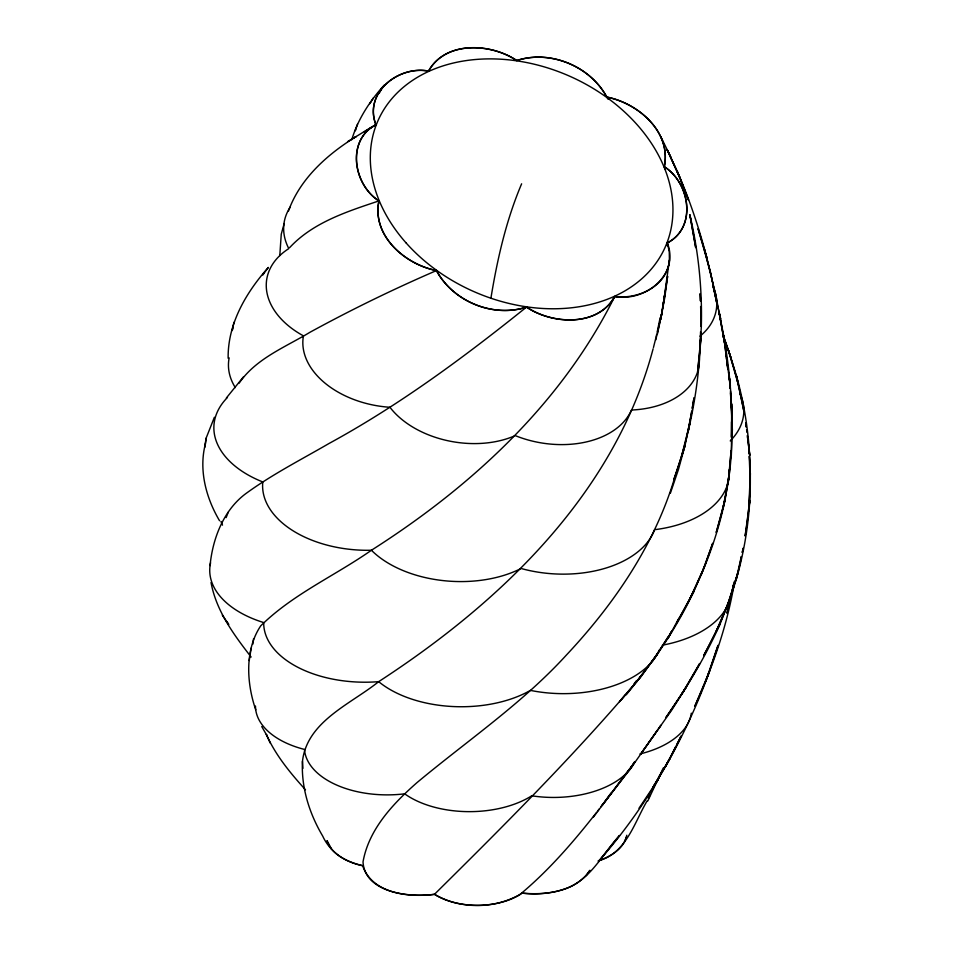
<?xml version="1.0" encoding="UTF-8"?>
<svg xmlns="http://www.w3.org/2000/svg" width="953" height="953" viewBox="0 0 953 953"><rect width="100%" height="100%" fill="white"/><g stroke="black" fill="none" stroke-linecap="round" stroke-linejoin="round"><path stroke-width="1.43" d="M228.148 358.257C227.636 323.746 246.077 292.5 268.353 267.424L262.718 274.929L263.814 273.44M728.271 481.813L731.094 450.805L729.248 473.963L725.138 499.455L716.203 532.501C725.209 502.255 732.047 470.889 731.416 439.178M731.427 436.569L731.511 421.845M653.115 348.786C614.756 493.725 500.623 602.32 378.675 681.657C350.883 704.053 306.89 721.361 302.458 761.435C301.148 787.774 309.427 813.648 322.733 836.138C330.06 852.244 345.629 862.429 362.581 865.669C372.337 893.747 408.67 897.678 434.473 894.307C499.801 829.682 565.081 764.592 625.192 695.059M700.812 332.752C699.633 382.868 690.639 432.841 673.688 480.05L685.004 445.67L691.747 411.875M700.931 322.912L700.86 311.428M669.411 259.966L669.268 251.544L667.338 242.908C697.048 227.672 690.282 183.131 664.312 166.715C671.603 131.907 638.319 103.258 606.787 97.063C590.252 66.126 550.107 49.532 516.729 60.539C491.033 43.052 445.349 40.514 428.54 71.106C398.533 65.233 363.45 92.822 375.911 124.724C346.201 139.96 352.967 184.489 378.937 200.904C371.646 235.725 404.93 264.362 436.462 270.569C452.997 301.505 493.142 318.099 526.521 307.092C552.216 324.58 597.9 327.117 614.709 296.526C644.645 302.292 679.882 274.94 667.338 242.908C696.941 227.588 690.091 183.25 664.312 166.715C671.496 132.014 638.319 103.234 606.787 97.063C590.241 66.114 550.119 49.675 516.729 60.539C490.843 43.195 445.516 40.61 428.54 71.106C398.533 65.4 363.546 92.739 375.911 124.724C346.308 140.043 353.158 184.382 378.937 200.904C371.753 235.617 404.93 264.398 436.462 270.569C453.009 301.517 493.13 317.945 526.521 307.092C552.406 324.425 597.734 327.022 614.709 296.526C638.319 299.564 667.398 286.186 669.411 259.966L663.419 303.388L667.624 276.287L664.729 297.812L660.798 319.005L665.194 291.999L660.798 319.005M614.709 296.526C561.531 403.691 471.199 486.757 371.42 550.25C334.872 575.838 292.642 594.255 260.693 625.895C244.528 650.053 246.636 683.313 255.738 709.818M667.279 245.636L667.338 242.908M700.55 331.775L700.038 349.096L697.62 371.765L699.657 349.989M700.848 321.661L701.015 315.896L701.313 326.593L700.038 349.096L700.741 338.375L699.919 347.083M731.308 455.725L732.369 429.684L730.522 390.968M252.831 644.18L253.546 638.796M210.053 565.617C212.662 538.147 223.967 508.926 247.292 492.558C273.106 473.951 301.529 459.417 329.011 443.49C399.462 405.096 464.075 357.22 526.521 307.092M251.151 648.159L249.233 660.524M596.542 812.456C573.325 842.083 548.416 870.935 519.397 894.974C507.723 901.86 494.083 904.778 480.646 905.302C464.73 905.672 448.136 902.896 434.473 894.307C409.897 897.821 364.785 892.854 363.022 861.905C368.775 829.289 392.922 803.808 416.878 782.711C467.22 740.719 522.03 703.659 566.463 654.985C614.411 603.833 655.199 544.068 675.117 476.25M206.074 438.273L204.966 446.802L206.074 438.273L214.389 417.271M733.691 584.07L726.984 613.279L733.631 584.654M692.2 409.051L694.01 397.794L692.259 407.896M733.739 584.177L733.274 586.965L734.453 581.509M691.759 410.791L687.995 432.436L690.175 421.726L681.562 456.308L685.004 445.67L678.429 469.555L670.352 493.273M490.974 297.836C497.359 258.942 506.186 220.203 521.625 183.81M729.248 473.963L723.232 507.234L725.138 499.455C716.132 543.007 699.145 584.654 676.57 622.905L693.832 591.408L704.386 566.856L712.713 543.281L701.253 574.826M734.572 581.675C727.425 624.894 712.868 666.564 694.761 706.34L709.461 671.484L718.038 645.336L705.708 681.157L709.461 671.484C694.713 712.058 675.832 751.131 652.781 787.643L670.019 758.266L681.145 736.002L677.095 743.936M660.143 317.671L657.201 331.978M233.95 322.293L232.234 330.548L232.758 328.177M657.403 334.098L661.835 313.192L655.783 339.899M741.41 556.552C735.144 591.587 720.539 624.513 703.659 655.628L720.349 623.357L730.093 598.52L738.087 572.062L726.829 607.049M742.316 552.323L743.221 548.094L742.232 552.383M741.279 556.659L735.871 580.83C747.545 540.554 752.56 498.252 749.392 456.392M656.021 337.171L656.617 334.574M205.419 443.812C198.581 469.912 206.015 497.907 219.535 520.719M653.448 347.5L655.735 338.458M626.8 835.245C624.024 848.92 610.373 856.699 598.174 860.857C626.097 853.65 634.221 822.796 647.147 800.83M284.185 223.538L281.254 234.2L279.801 255.535M351.776 139.722C357.899 119.125 369.955 100.839 384.297 85.02M226.123 517.634L228.22 512.237M355.6 129.668L355.255 130.787L357.506 124.14M626.443 836.937L624.549 841.773M288.425 211.149C300.016 178.568 327.475 154.243 356.196 136.529L347.654 141.592M663.288 767.951L647.826 800.925M730.093 598.52L716.132 631.601L720.349 623.357C705.637 656.569 686.803 687.78 665.956 717.466L686.196 687.161L699.681 663.526L681.3 694.856L686.196 687.161L671.674 710.199L640.607 754.18L657.594 730.046M704.386 566.856L689.722 599.163L693.832 591.408C674.784 631.672 649.207 668.589 619.462 701.682L642.477 674.605L657.63 653.615L672.068 630.791L667.767 638.713L678.834 618.39M379.175 93.394L382.248 87.64M648.338 798.411L650.113 794.79M675.748 746.58L665.623 766.415L670.019 758.266L652.781 787.643M370.55 102.376L369.812 103.674L373.385 97.909M239.155 383.142C255.928 358.519 285.388 347.166 310.047 332.228C351.192 309.725 393.398 289.164 436.462 270.569M652.412 661.215L668.136 636.878M669.709 634.448L672.068 630.791M638.986 808.275L657.892 779.959C640.654 808.918 620.677 836.21 598.424 861.512L619.51 835.519C602.367 854.162 589.895 881.072 564.093 889.185C550.667 893.664 536.253 894.796 522.232 893.128C496.31 909.067 460.847 909.77 434.473 894.307M586.19 875.581L589.919 870.28C575.648 891.794 545.986 895.355 522.232 893.128M659.285 727.627L660.989 725.209L630.636 768.511L601.998 805.571L628.885 770.048M630.588 767.641L634.853 761.626A83.507 47.841 -0.4 0 1 531.75 795.791A83.507 47.841 -0.4 0 1 404.668 793.825A83.507 47.841 -0.4 0 1 304.472 749.427A83.507 47.841 -0.4 0 1 255.475 706.03M226.361 397.973L243.646 376.638M631.494 766.307L593.242 817.34M633.173 763.961L634.853 761.626M605.084 801.139L610.98 793.075M657.63 653.615L636.449 681.86L642.477 674.605L626.252 694.82M597.412 811.337L599.115 809.073M600.831 806.81L604.25 802.295M634.031 683.873L636.628 680.478M289.7 247.566C313.049 222.383 347.261 211.506 378.937 200.904M364.38 131.848L375.911 124.724M353.42 138.233L371.372 127.19M362.581 865.669C348.655 862.203 332.394 855.615 327.034 841.094M305.484 789.787C290.32 773.038 275.548 755.205 266.34 734.406L270.271 743.102M251.127 657.022C233.795 634.686 216.26 610.933 211.03 582.509M226.469 621.225L228.744 624.489L222.323 615.15M331.584 849.206L327.093 840.677M606.787 97.063L608.157 99.279M261.741 726.543L266.792 735.371M667.255 149.883L680.263 178.676L688.495 200.059L677.035 170.837L667.255 149.883L680.263 178.676L677.035 170.837C695.595 213.138 708.377 257.786 716.787 303.161L710.414 271.831L698.061 228.684L706.781 257.501L704.374 249.341L715.798 294.811L724.756 343.819L727.806 368.966L723.696 335.599L719.098 312.381L724.756 343.819L723.696 335.599C729.629 369.287 732.75 403.512 731.547 437.737L731.654 403.798L731.749 411.851L730.415 392.791M660.667 136.482L671.007 157.495M722.779 335.23C732.678 359.591 738.956 385.238 743.816 411.029L736.478 375.935L728.318 349.942L738.349 384.464L736.478 375.935C751 427.861 754.145 482.861 745.115 536.051L749.88 500.361L748.724 509.188L750.356 473.367L750.261 482.266L749.225 456.511M722.708 335.361L731.118 358.376L722.886 334.169M664.312 166.715L665.265 169.384M719.122 312.286L720.682 319.076L713.166 286.782A84.555 56.394 9.3 0 1 699.99 336.183M689.877 214.866L695.69 247.518L689.877 214.866C698.418 251.425 702.361 289.045 701.313 326.593L700.634 306.497M726.198 355.588L725.793 352.765L726.186 355.672M726.591 358.399L726.996 361.223M727.592 365.452L728.187 369.681M728.592 372.492L730.379 386.132L727.389 364.368M746.247 426.873L745.699 422.679L746.223 426.98M746.616 429.684L746.985 432.483M747.533 436.688L749.785 455.415L747.295 435.509M302.923 768.368L302.458 761.435M730.272 388.109L729.39 378.127L730.105 388.395M749.225 453.568L748.82 446.492L749.106 453.64M700.467 301.017L700.193 293.572L700.443 300.755M290.296 207.004A84.555 56.394 9.3 0 0 288.795 248.614A84.555 56.394 9.3 0 0 303.447 335.849A84.555 56.394 9.3 0 0 389.932 407.265A84.555 56.394 9.3 0 0 515.216 435.604A84.555 56.394 9.3 0 0 631.446 410.028A84.555 56.394 9.3 0 0 699.323 358.399M235.32 387.609A99.362 60.837 3.2 0 1 229.149 357.875M227.457 397.472A99.362 60.837 3.2 0 0 262.802 481.956A99.362 60.837 3.2 0 0 371.42 550.25A99.362 60.837 3.2 0 0 521.077 568.476A99.362 60.837 3.2 0 0 654.604 529.689A99.362 60.837 3.2 0 0 729.093 469.865M739.933 393.637A99.362 60.837 3.2 0 1 730.236 440.929M222.514 525.139A100.053 58.407 0.6 0 1 220.965 521.422M210.565 562.83A100.053 58.407 0.6 0 0 263.707 622.571A100.053 58.407 0.6 0 0 378.675 681.657A100.053 58.407 0.6 0 0 530.44 690.389A100.053 58.407 0.6 0 0 659.571 649.577M730.963 593.457A100.053 58.407 0.6 0 1 662.406 645.169M691.306 713.166A83.507 47.841 -0.4 0 1 639.916 753.954M659.547 775.909L657.225 781.222L659.536 775.98M406.014 242.824A156.911 117.874 23.6 0 0 664.015 249.674A156.911 117.874 23.6 0 0 494.845 58.943A156.911 117.874 23.6 0 0 406.014 242.824"/></g></svg>
